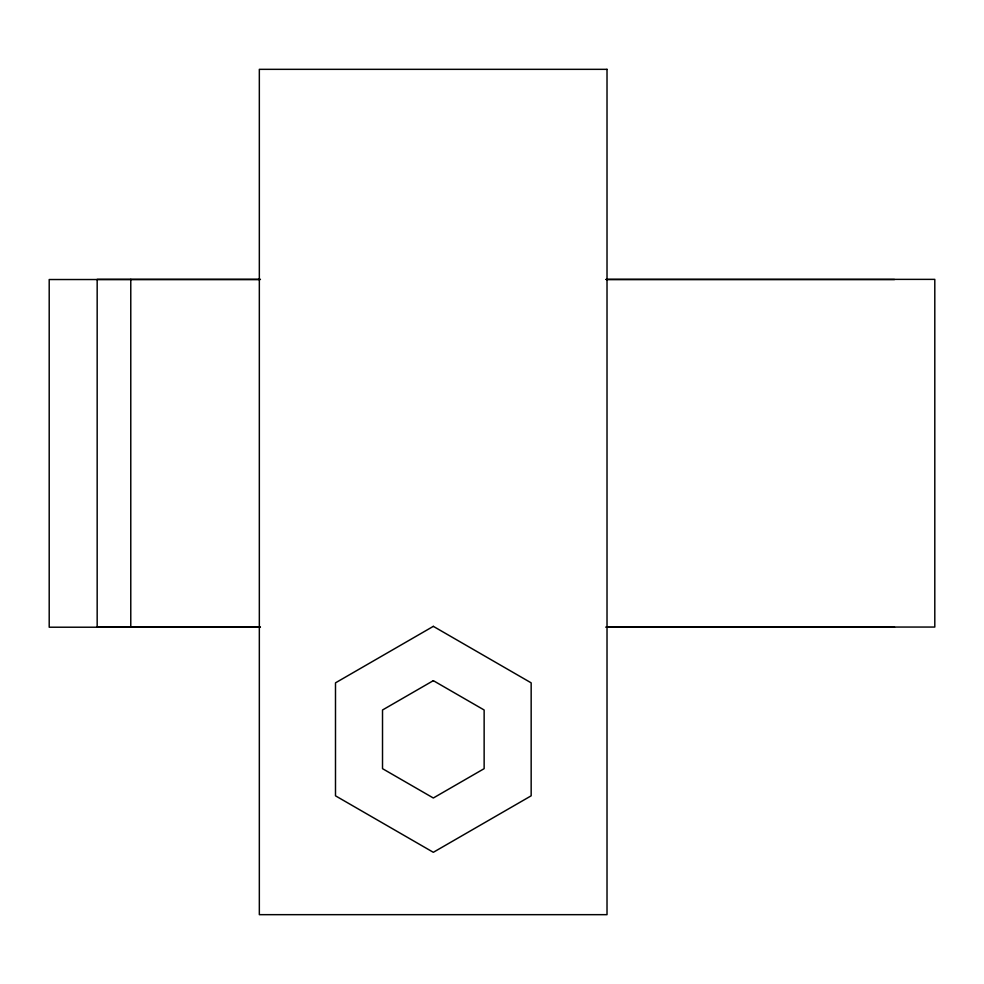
<?xml version="1.0" encoding="UTF-8"?>
<svg xmlns="http://www.w3.org/2000/svg" width="984" height="984" viewBox="0 0 984 984"><rect width="100%" height="100%" fill="white"/><g stroke="black" fill="none" stroke-linecap="round" stroke-linejoin="round"><path stroke-width="1.48" d="M130.774 627.054L130.774 279.37M260.44 279.37L97.17 279.37L97.17 627.054L260.428 627.054M605.972 279.37L934.8 279.37L934.8 627.054L605.972 627.054M260.059 279.53L49.2 279.53L49.2 627.214L260.059 627.214M606.23 279.53L894.542 279.53M606.23 627.214L894.542 627.214M433.329 626.353L335.495 682.847L335.495 795.822L433.329 852.304L531.163 795.822L531.163 682.847L433.329 626.353M433.329 680.657L382.518 709.993L382.518 768.664L433.329 797.999L484.14 768.664L484.14 709.993L433.329 680.657M607.017 69.335L259.333 69.335L259.333 914.665L607.017 914.665L607.017 69.335"/></g></svg>
